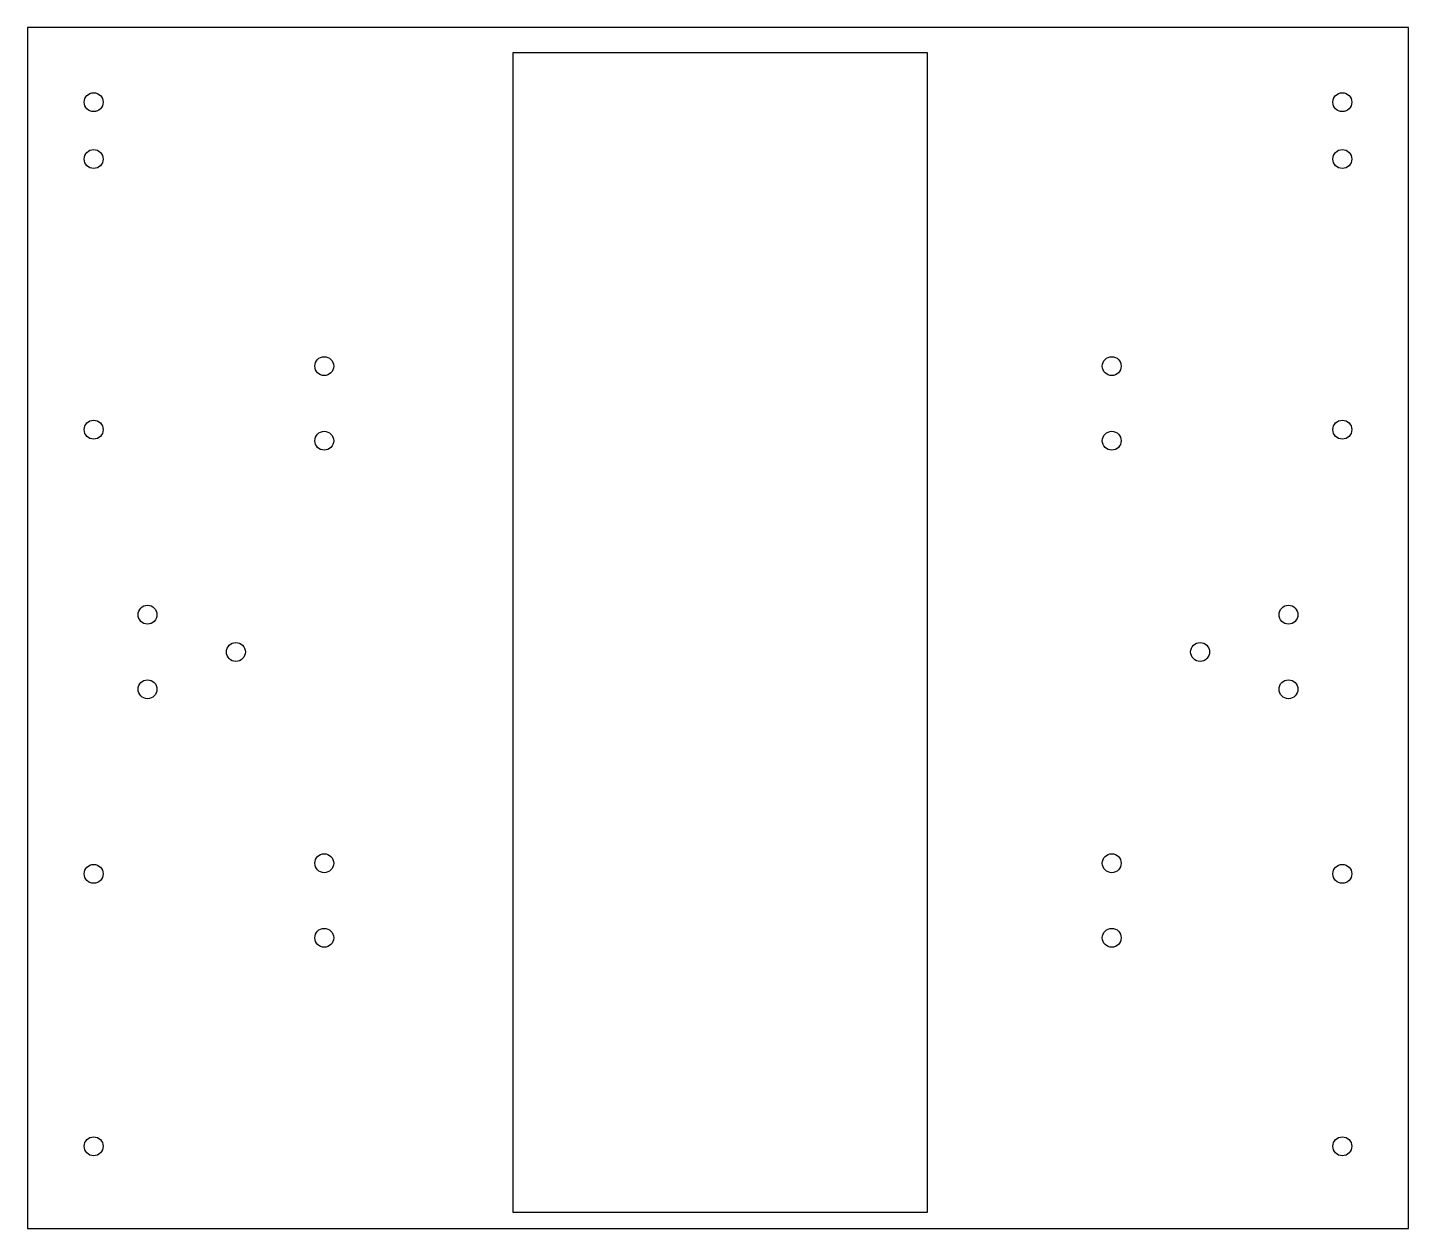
# Model space of a CAD drawing. Header units: millimetres. Extents: x 62 to 312, y 53 to 270.
import ezdxf

# ---------------------------------------------------------------- set-up
doc = ezdxf.new("R2010")
doc.units = ezdxf.units.MM
doc.header["$MEASUREMENT"] = 0

msp = doc.modelspace()

# ---------------------------------------------------------------- linework, layer by layer
for points in [[(62.5, 53.1), (312.5, 53.1), (312.5, 270.5), (62.5, 270.5)], [(150.4, 266), (225.4, 266), (225.4, 56), (150.4, 56)]]:
    msp.add_lwpolyline(points, close=True)
for centre in [(74.46, 257), (300.54, 257), (74.46, 246.71), (300.54, 246.71), (116.21, 209.21), (258.79, 209.21), (74.46, 197.71), (300.54, 197.71), (116.21, 195.71), (258.79, 195.71), (84.21, 164.21), (290.79, 164.21), (100.21, 157.46), (274.79, 157.46), (84.21, 150.71), (290.79, 150.71), (116.21, 119.21), (258.79, 119.21), (74.46, 117.29), (300.54, 117.29), (116.21, 105.71), (258.79, 105.71), (74.46, 67.96), (74.46, 67.96), (300.54, 67.96)]:
    msp.add_circle(centre, 1.71)

doc.saveas('drawing.dxf')
